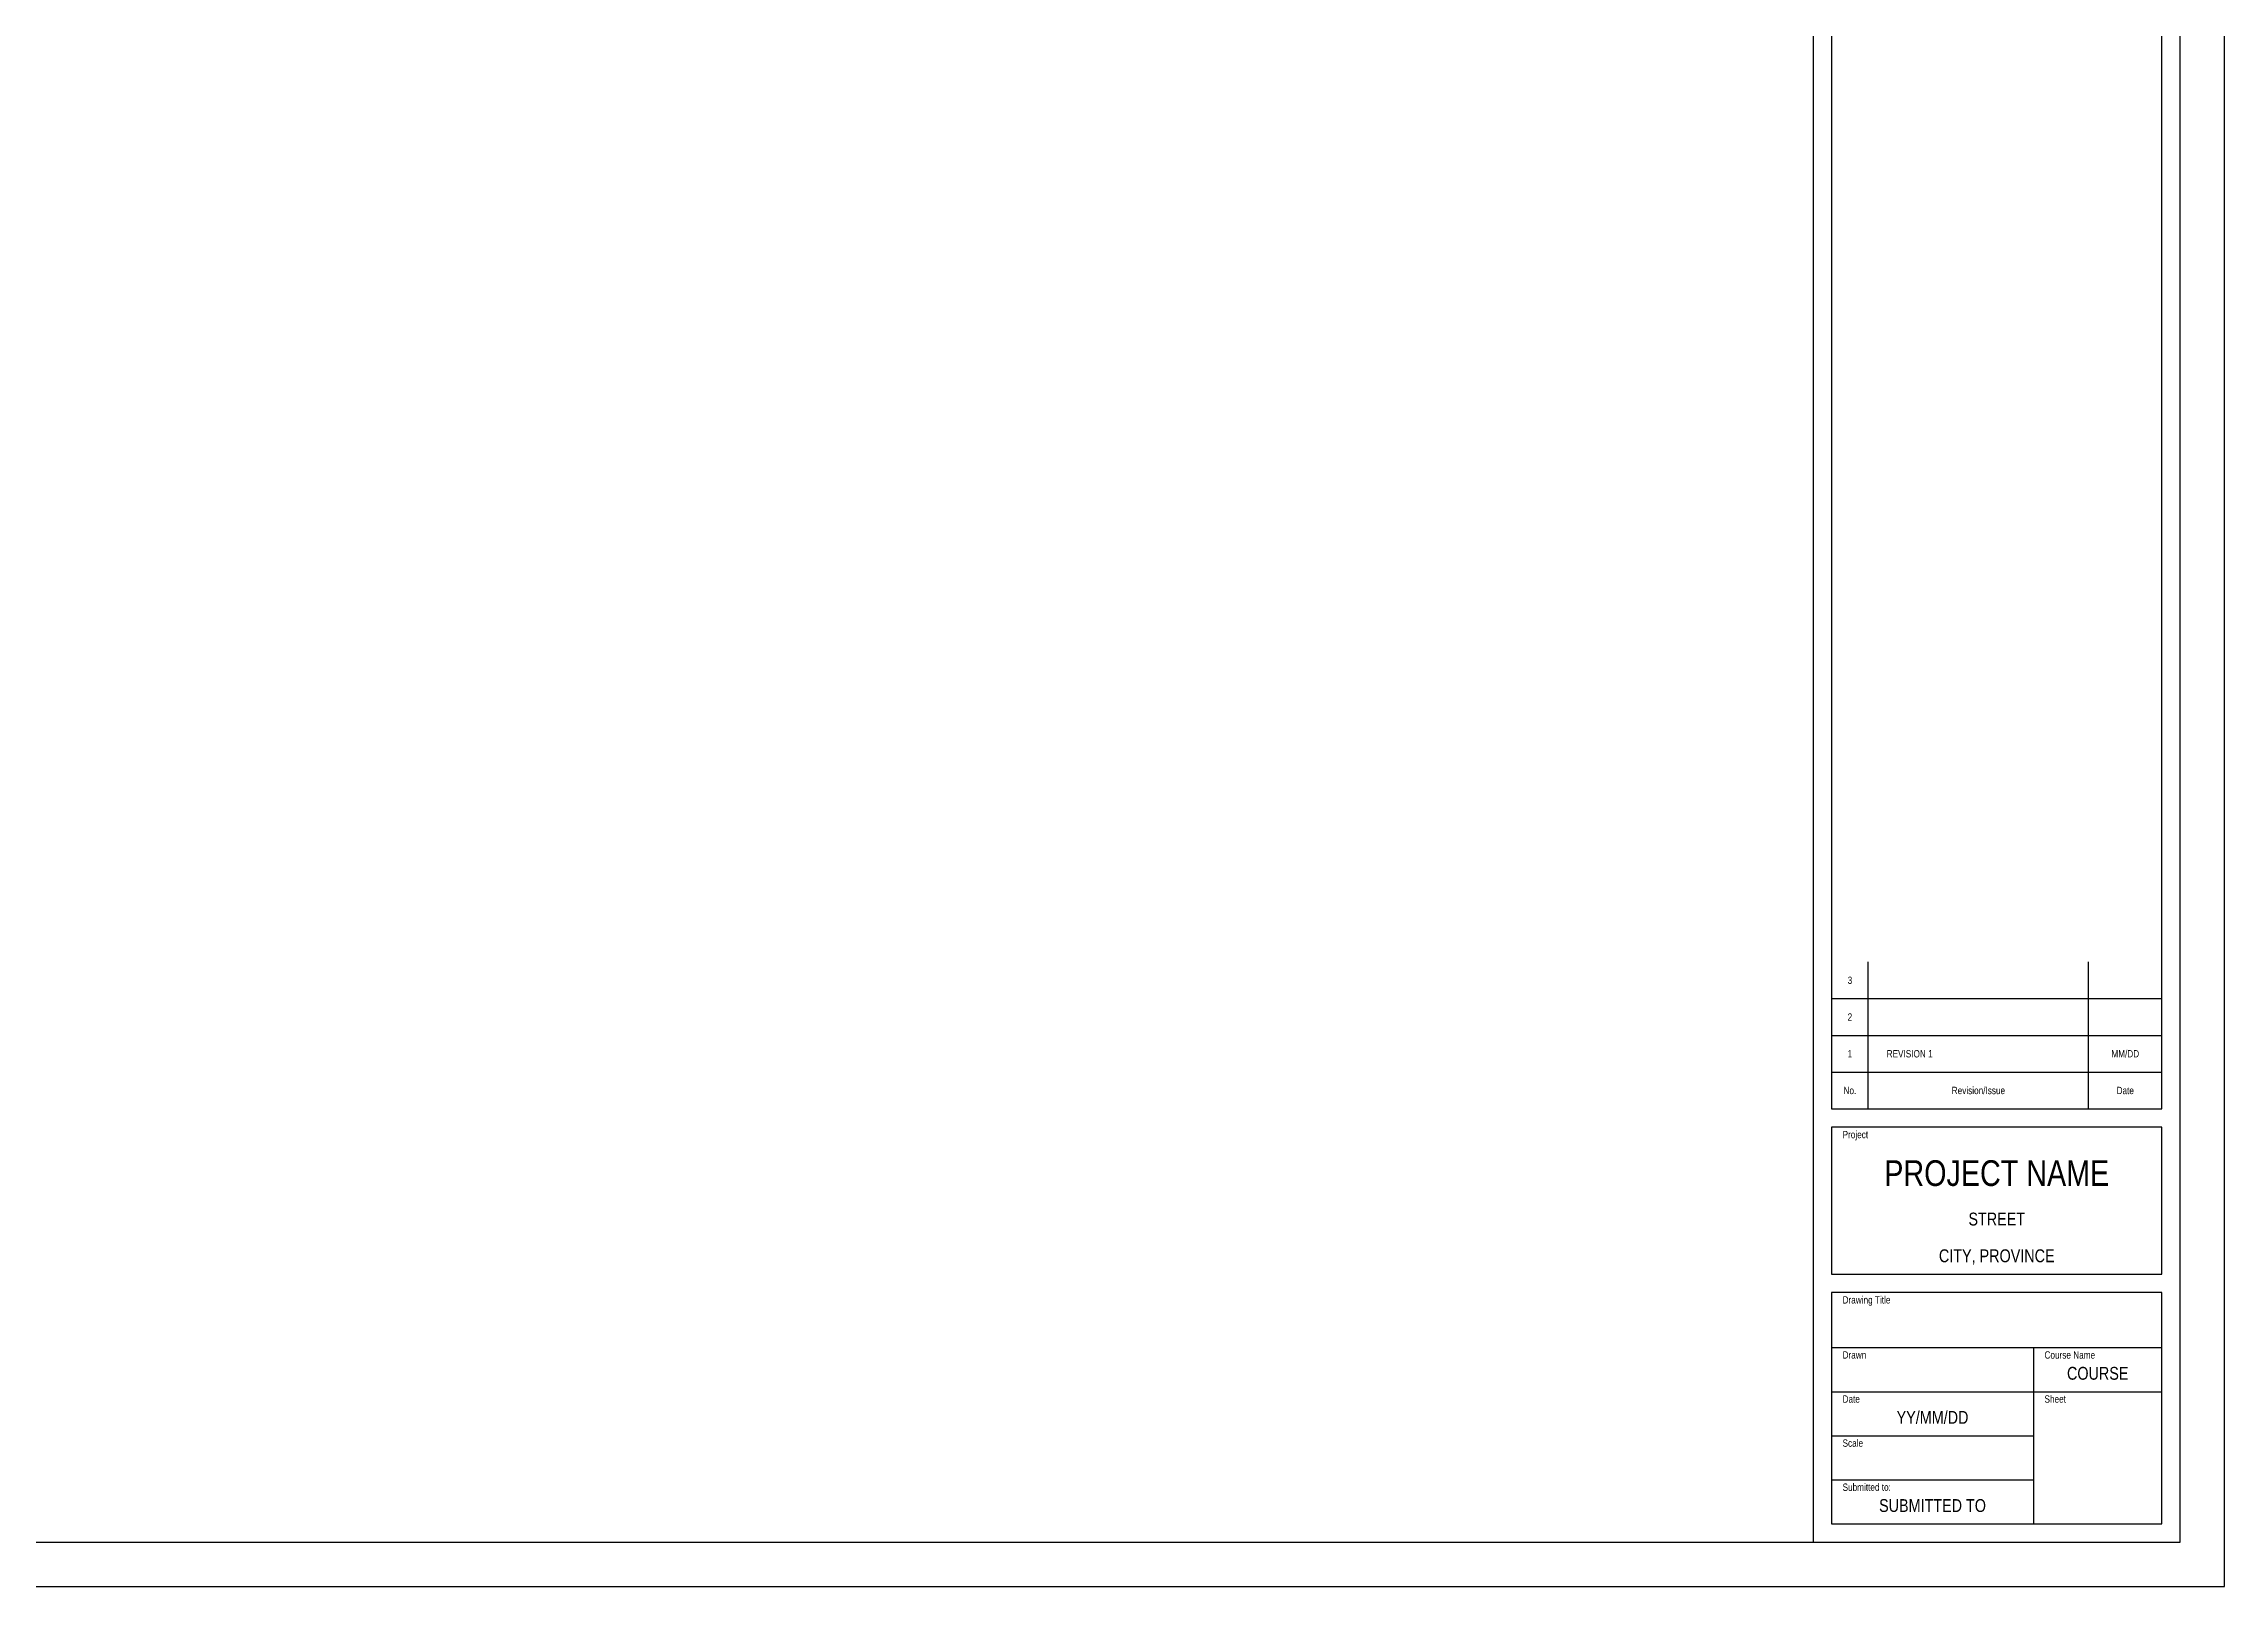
# Paper-space layout 'A0' of a CAD drawing. Header units: metres, sheet in millimetres. Extents: x -1 to 1187, y -1 to 839.
# Drawn here: x 593 to 1187, y -1 to 419 of the extents above; entities that cross this region are included whole.
import ezdxf
from ezdxf.enums import TextEntityAlignment as Align

# ---------------------------------------------------------------- set-up
doc = ezdxf.new("R2010")
doc.units = ezdxf.units.M
doc.layers.add('G-ANNOTATIONS', color=1, linetype='Continuous', lineweight=9)
doc.layers.add('G-BORDER LR', color=4, linetype='Continuous', lineweight=25)
doc.styles.add('001 Drawing Text', font='arial.ttf', dxfattribs={"width": 0.8, "height": 2})
doc.styles.add('001 Title Text', font='arial.ttf', dxfattribs={"width": 0.8, "height": 3.5})

# ---------------------------------------------------------------- blocks, each defined once
blk = doc.blocks.new('A0 border and title block')
at = {"layer": 'Defpoints'}
blk.add_lwpolyline([(0, 0), (1188, 0), (1188, 840), (0, 840)], close=True, dxfattribs=at)
at = {"layer": 'G-BORDER LR'}
for p, q in [((1091, 160), (1091, 170)), ((1081, 65), (1084, 65)), ((1136, 65), (1136, 17))]:
    blk.add_line(p, q, dxfattribs=at)
for points in [[(32, 12), (1176, 12), (1176, 828), (32, 828)], [(1076, 12), (1176, 12), (1176, 828), (1076, 828)], [(1081, 130), (1171, 130), (1171, 823), (1081, 823)], [(1081, 85), (1171, 85), (1171, 125), (1081, 125)], [(1081, 17), (1171, 17), (1171, 80), (1081, 80)]]:
    blk.add_lwpolyline(points, close=True, dxfattribs=at)
for points in [[(1091, 130), (1091, 170)], [(1151, 130), (1151, 170)], [(1081, 160), (1171, 160)], [(1081, 150), (1171, 150)], [(1081, 140), (1171, 140)], [(1081, 130), (1171, 130)], [(1081, 65), (1171, 65)], [(1081, 53), (1171, 53)], [(1081, 41), (1136, 41)], [(1081, 29), (1136, 29)]]:
    blk.add_lwpolyline(points, dxfattribs=at)
at = {"layer": 'G-ANNOTATIONS', "style": '001 Drawing Text', "width": 0.8}
for s, p in [('3', (1086, 165)), ('2', (1086, 155)), ('1', (1086, 145)), ('No.', (1086, 135)), ('Revision/Issue', (1121, 135)), ('Date', (1161, 135))]:
    blk.add_text(s, height=2, dxfattribs=at).set_placement(p, align=Align.MIDDLE_CENTER)
for s, p in [('Project ', (1084, 123)), ('Drawing Title', (1084, 78)), ('Drawn', (1084, 63)), ('Course Name', (1139, 63)), ('Date', (1084, 51)), ('Sheet', (1139, 51)), ('Scale', (1084, 39)), ('Submitted to:', (1084, 27))]:
    blk.add_text(s, height=2, dxfattribs=at).set_placement(p, align=Align.MIDDLE_LEFT)
for tag, p in [('REVISION3', (1096, 165)), ('REVISION2', (1096, 155)), ('REVISION1', (1096, 145))]:
    blk.add_attdef(tag, text='', height=2, dxfattribs=at).set_placement(p, align=Align.MIDDLE_LEFT)
at = {"layer": 'G-ANNOTATIONS', "width": 0.8}
for tag, height, style, p in [('DATE3', 2, '001 Drawing Text', (1161, 165)), ('DATE2', 2, '001 Drawing Text', (1161, 155)), ('DATE1', 2, '001 Drawing Text', (1161, 145)), ('PROJECTNAME', 7, '001 Title Text', (1126, 112.5)), ('STREET', 3.5, '001 Title Text', (1126, 100)), ('CITY', 3.5, '001 Title Text', (1126, 90)), ('DRAWINGTITLE', 7, '001 Title Text', (1126, 71.5)), ('YOURNAME', 3.5, '001 Title Text', (1108.5, 58)), ('COURSE_NO', 3.5, '001 Title Text', (1153.5, 58)), ('DATE', 3.5, '001 Title Text', (1108.5, 46)), ('SCALE', 3.5, '001 Title Text', (1108.5, 34)), ('SHEET', 7, '001 Title Text', (1153.5, 34.79)), ('SUBMITTED_TO', 3.5, '001 Title Text', (1108.5, 22))]:
    blk.add_attdef(tag, text='', height=height, dxfattribs=dict(at, style=style)).set_placement(p, align=Align.MIDDLE_CENTER)

psp = doc.layouts.new('A0')

# ---------------------------------------------------------------- block references
at = {"layer": 'G-ANNOTATIONS'}
psp.add_blockref('A0 border and title block', (-0.79, -0.78), dxfattribs=at).add_auto_attribs({'COURSE_NO': 'COURSE', 'DATE': 'YY/MM/DD', 'SUBMITTED_TO': 'SUBMITTED TO', 'PROJECTNAME': 'PROJECT NAME', 'STREET': 'STREET', 'CITY': 'CITY, PROVINCE', 'REVISION1': 'REVISION 1', 'DATE1': 'MM/DD'})

doc.saveas('drawing.dxf')
